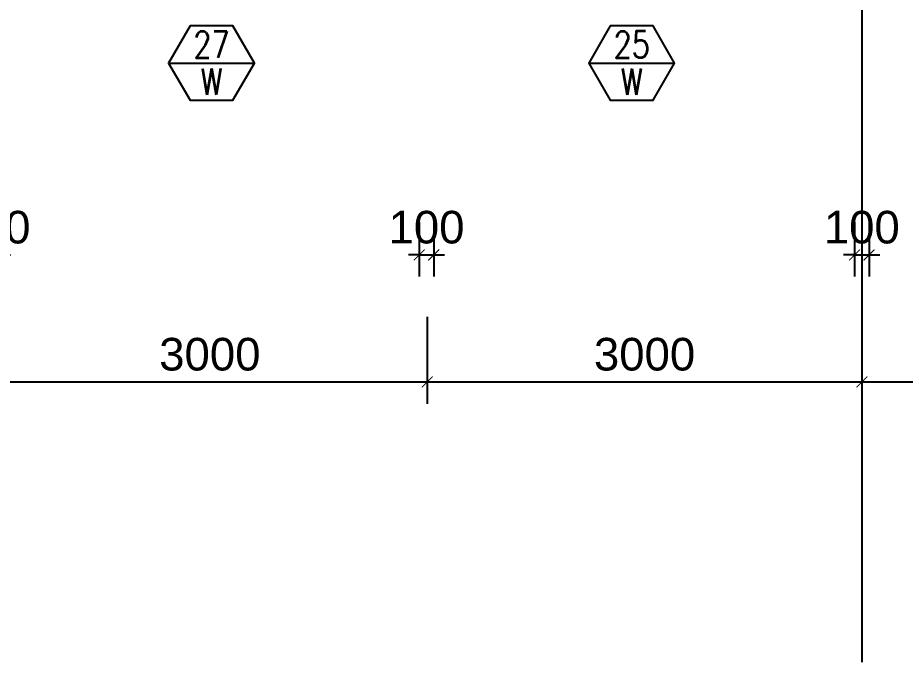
# Model space of a CAD drawing. Header units: millimetres. Extents: x -1214 to 71105, y 7230 to 56309.
# Drawn here: x 31175 to 37300, y 15000 to 19444 of the extents above; entities that cross this region are included whole.
import ezdxf
from ezdxf.enums import TextEntityAlignment as Align

# ---------------------------------------------------------------- set-up
doc = ezdxf.new("R2010")
doc.units = ezdxf.units.MM
doc.header["$MEASUREMENT"] = 0
doc.linetypes.add('CENTERX2', pattern=[101.6, 63.5, -12.7, 12.7, -12.7])
doc.layers.get('0').update_dxf_attribs({"color": 8})
doc.layers.get('Defpoints').update_dxf_attribs({"color": 8})
for name, color, linetype in [('GBP Dim', 8, 'Continuous'), ('grid', 8, 'CENTERX2'), ('WALL-NEW', 8, 'Continuous'), ('Window Mark', 8, 'Continuous')]:
    doc.layers.add(name, color=color, linetype=linetype)
doc.styles.add('BH', font='arial.ttf')
doc.styles.add('ROMANS', font='romans.shx')
doc.dimstyles.new('200 GBP', dxfattribs={"dimscale": 1.5, "dimtxt": 150, "dimasz": 50, "dimexe": 100, "dimexo": 50, "dimgap": 50, "dimtad": 1, "dimdec": 0, "dimzin": 0, "dimdsep": 46, "dimtxsty": 'BH', "dimblk": 'ARCHTICK', "dimcen": 0.09, "dimdle": 100, "dimclrd": 9, "dimclre": 9, "dimclrt": 1, "dimadec": 0, "dimazin": 0, "dimtfac": 1, "dimtdec": 0, "dimtix": 1, "dimtmove": 2, "dimatfit": 3, "dimldrblk": 'ARCHTICK', "dimfxl": 300, "dimfxlon": 1, "dimtolj": 1, "dimtzin": 0, "dimarcsym": 0})

# ---------------------------------------------------------------- blocks, each defined once
blk = doc.blocks.new('A$C65CE4B9A')
at = {"layer": 'grid', "ltscale": 200}
blk.add_line((-32000, 10500), (-32000, -20450), dxfattribs=at)
blk = doc.blocks.new('_ArchTick')
at = {"color": 0, "const_width": 0.1}
blk.add_lwpolyline([(0.5, 0.5), (-0.5, -0.5)], dxfattribs=at)
blk = doc.blocks.new('*D148')
at = {"layer": 'Defpoints', "color": 0, "transparency": 16777216}
for p in [(31000.9, 18955, 0), (34000.9, 18955, 0), (34000.9, 16932.5)]:
    blk.add_point(p, dxfattribs=at)
at = {"layer": 'GBP Dim', "color": 9, "lineweight": -2, "transparency": 16777216}
for p, q in [((31000.9, 17382.5), (31000.9, 16782.5)), ((34000.9, 17382.5), (34000.9, 16782.5)), ((30850.9, 16932.5), (34150.9, 16932.5))]:
    blk.add_line(p, q, dxfattribs=at)
at = {"layer": 'GBP Dim', "color": 9, "lineweight": -2, "transparency": 16777216, "xscale": 75, "yscale": 75, "zscale": 75, "rotation": 180}
blk.add_blockref('_ArchTick', (31000.9, 16932.5), dxfattribs=at)
at = {"layer": 'GBP Dim', "color": 9, "lineweight": -2, "transparency": 16777216, "xscale": 75, "yscale": 75, "zscale": 75}
blk.add_blockref('_ArchTick', (34000.9, 16932.5), dxfattribs=at)
at = {"layer": 'GBP Dim', "transparency": 16777216, "insert": (32500.9, 17122.5), "char_height": 225, "attachment_point": 5, "style": 'BH'}
blk.add_mtext('\\A1;3000', dxfattribs=at)
blk = doc.blocks.new('*D149')
at = {"layer": 'Defpoints', "color": 0, "transparency": 16777216}
for p in [(34000.9, 18955, 0), (37000.9, 18955.2, 0), (37000.9, 16932.5)]:
    blk.add_point(p, dxfattribs=at)
at = {"layer": 'GBP Dim', "color": 9, "lineweight": -2, "transparency": 16777216}
for p, q in [((34000.9, 17382.5), (34000.9, 16782.5)), ((37000.9, 17382.5), (37000.9, 16782.5)), ((33850.9, 16932.5), (37150.9, 16932.5))]:
    blk.add_line(p, q, dxfattribs=at)
at = {"layer": 'GBP Dim', "color": 9, "lineweight": -2, "transparency": 16777216, "xscale": 75, "yscale": 75, "zscale": 75, "rotation": 180}
blk.add_blockref('_ArchTick', (34000.9, 16932.5), dxfattribs=at)
at = {"layer": 'GBP Dim', "color": 9, "lineweight": -2, "transparency": 16777216, "xscale": 75, "yscale": 75, "zscale": 75}
blk.add_blockref('_ArchTick', (37000.9, 16932.5), dxfattribs=at)
at = {"layer": 'GBP Dim', "transparency": 16777216, "insert": (35500.9, 17122.5), "char_height": 225, "attachment_point": 5, "style": 'BH'}
blk.add_mtext('\\A1;3000', dxfattribs=at)
blk = doc.blocks.new('*D150')
at = {"layer": 'Defpoints', "color": 0, "transparency": 16777216}
for p in [(37000.9, 18955.2, 0), (40001.3, 18955.2), (40001.3, 16932.5)]:
    blk.add_point(p, dxfattribs=at)
at = {"layer": 'GBP Dim', "color": 9, "lineweight": -2, "transparency": 16777216}
for p, q in [((37000.9, 17382.5), (37000.9, 16782.5)), ((40001.3, 17382.5), (40001.3, 16782.5)), ((36850.9, 16932.5), (40151.3, 16932.5))]:
    blk.add_line(p, q, dxfattribs=at)
at = {"layer": 'GBP Dim', "color": 9, "lineweight": -2, "transparency": 16777216, "xscale": 75, "yscale": 75, "zscale": 75, "rotation": 180}
blk.add_blockref('_ArchTick', (37000.9, 16932.5), dxfattribs=at)
at = {"layer": 'GBP Dim', "color": 9, "lineweight": -2, "transparency": 16777216, "xscale": 75, "yscale": 75, "zscale": 75}
blk.add_blockref('_ArchTick', (40001.3, 16932.5), dxfattribs=at)
at = {"layer": 'GBP Dim', "transparency": 16777216, "insert": (38501.1, 17122.5), "char_height": 225, "attachment_point": 5, "style": 'BH'}
blk.add_mtext('\\A1;3000', dxfattribs=at)
blk = doc.blocks.new('MISCWINDOWS')
blk.add_line((-4.041, 0), (4.041, 0))
blk.add_lwpolyline([(-2.021, 3.5), (-4.041, 0), (-2.021, -3.5), (2.021, -3.5), (4.041, 0), (2.021, 3.5)], close=True)
at = {"style": 'BH'}
for tag, p in [('MARK_NUMBER', (0, 1.75)), ('DWG_NUMBER', (0, -1.75))]:
    blk.add_attdef(tag, text='', height=2.5, dxfattribs=at).set_placement(p, align=Align.MIDDLE_CENTER)
blk = doc.blocks.new('*D199')
at = {"layer": 'Defpoints', "color": 0, "transparency": 16777216}
for p in [(36950, 18837.1, 0), (37050, 18858.1), (37050, 17808.8)]:
    blk.add_point(p, dxfattribs=at)
at = {"layer": 'GBP Dim', "color": 9, "lineweight": -2, "transparency": 16777216}
for p, q in [((36950, 18033.8), (36950, 17658.8)), ((37050, 18033.8), (37050, 17658.8)), ((36950, 17808.8), (36875, 17808.8)), ((36950, 17808.8), (37050, 17808.8)), ((37050, 17808.8), (37125, 17808.8))]:
    blk.add_line(p, q, dxfattribs=at)
at = {"layer": 'GBP Dim', "color": 9, "lineweight": -2, "transparency": 16777216, "xscale": 75, "yscale": 75, "zscale": 75}
blk.add_blockref('_ArchTick', (36950, 17808.8), dxfattribs=at)
at = {"layer": 'GBP Dim', "color": 9, "lineweight": -2, "transparency": 16777216, "xscale": 75, "yscale": 75, "zscale": 75, "rotation": 180}
blk.add_blockref('_ArchTick', (37050, 17808.8), dxfattribs=at)
at = {"layer": 'GBP Dim', "transparency": 16777216, "insert": (37000, 17998.7), "char_height": 225, "attachment_point": 5, "style": 'BH'}
blk.add_mtext('\\A1;100', dxfattribs=at)
blk = doc.blocks.new('*D200')
at = {"layer": 'Defpoints', "color": 0, "transparency": 16777216}
for p in [(33946.1, 18837.1, 0), (34046.1, 18858.1), (34046.1, 17808.8)]:
    blk.add_point(p, dxfattribs=at)
at = {"layer": 'GBP Dim', "color": 9, "lineweight": -2, "transparency": 16777216}
for p, q in [((33946.1, 18033.8), (33946.1, 17658.8)), ((34046.1, 18033.8), (34046.1, 17658.8)), ((33946.1, 17808.8), (33871.1, 17808.8)), ((33946.1, 17808.8), (34046.1, 17808.8)), ((34046.1, 17808.8), (34121.1, 17808.8))]:
    blk.add_line(p, q, dxfattribs=at)
at = {"layer": 'GBP Dim', "color": 9, "lineweight": -2, "transparency": 16777216, "xscale": 75, "yscale": 75, "zscale": 75}
blk.add_blockref('_ArchTick', (33946.1, 17808.8), dxfattribs=at)
at = {"layer": 'GBP Dim', "color": 9, "lineweight": -2, "transparency": 16777216, "xscale": 75, "yscale": 75, "zscale": 75, "rotation": 180}
blk.add_blockref('_ArchTick', (34046.1, 17808.8), dxfattribs=at)
at = {"layer": 'GBP Dim', "transparency": 16777216, "insert": (33996.1, 17998.7), "char_height": 225, "attachment_point": 5, "style": 'BH'}
blk.add_mtext('\\A1;100', dxfattribs=at)
blk = doc.blocks.new('*D201')
at = {"layer": 'Defpoints', "color": 0, "transparency": 16777216}
for p in [(30950.9, 18837.1, 0), (31050.9, 18858.1), (31050.9, 17808.8)]:
    blk.add_point(p, dxfattribs=at)
at = {"layer": 'GBP Dim', "color": 9, "lineweight": -2, "transparency": 16777216}
for p, q in [((30950.9, 18033.8), (30950.9, 17658.8)), ((31050.9, 18033.8), (31050.9, 17658.8)), ((30950.9, 17808.8), (30875.9, 17808.8)), ((30950.9, 17808.8), (31050.9, 17808.8)), ((31050.9, 17808.8), (31125.9, 17808.8))]:
    blk.add_line(p, q, dxfattribs=at)
at = {"layer": 'GBP Dim', "color": 9, "lineweight": -2, "transparency": 16777216, "xscale": 75, "yscale": 75, "zscale": 75}
blk.add_blockref('_ArchTick', (30950.9, 17808.8), dxfattribs=at)
at = {"layer": 'GBP Dim', "color": 9, "lineweight": -2, "transparency": 16777216, "xscale": 75, "yscale": 75, "zscale": 75, "rotation": 180}
blk.add_blockref('_ArchTick', (31050.9, 17808.8), dxfattribs=at)
at = {"layer": 'GBP Dim', "transparency": 16777216, "insert": (31000.9, 17998.7), "char_height": 225, "attachment_point": 5, "style": 'BH'}
blk.add_mtext('\\A1;100', dxfattribs=at)

msp = doc.modelspace()

# ---------------------------------------------------------------- block references
at = {"layer": 'WALL-NEW'}
msp.add_blockref('A$C65CE4B9A', (69000, 35449.9), dxfattribs=at)
at = {"layer": 'Window Mark'}
ref = msp.add_blockref('MISCWINDOWS', (32512.5, 19132, 0), dxfattribs=dict(at, xscale=73.25, yscale=73.25, zscale=73.25))
ref.add_attrib('MARK_NUMBER', '27', dxfattribs={"layer": '0', "height": 183.12, "style": 'ROMANS', "width": 0.8}).set_placement((32512.5, 19260.2, 0), align=Align.MIDDLE_CENTER)
ref.add_attrib('DWG_NUMBER', 'W', dxfattribs={"layer": '0', "height": 183.1, "style": 'ROMANS', "width": 0.8}).set_placement((32512.5, 19003.8, 0), align=Align.MIDDLE_CENTER)
ref = msp.add_blockref('MISCWINDOWS', (35412.5, 19132), dxfattribs=dict(at, xscale=73.25, yscale=73.25, zscale=73.25))
ref.add_attrib('MARK_NUMBER', '25', dxfattribs={"layer": '0', "height": 183.12, "style": 'ROMANS', "width": 0.8}).set_placement((35412.5, 19260.2), align=Align.MIDDLE_CENTER)
ref.add_attrib('DWG_NUMBER', 'W', dxfattribs={"layer": '0', "height": 183.1, "style": 'ROMANS', "width": 0.8}).set_placement((35412.5, 19003.8), align=Align.MIDDLE_CENTER)

# ---------------------------------------------------------------- dimensions: what is measured, and where the dimension line sits
at = {"layer": 'GBP Dim'}
for base, p1, p2, picture, middle in [((34000.9, 16932.5), (31000.9, 18955, 0), (34000.9, 18955, 0), '*D148', (32500.9, 17122.5)), ((37000.9, 16932.5), (34000.9, 18955, 0), (37000.9, 18955.2, 0), '*D149', (35500.9, 17122.5)), ((40001.3, 16932.5), (37000.9, 18955.2, 0), (40001.3, 18955.2), '*D150', (38501.1, 17122.5))]:
    dim = msp.add_linear_dim(base=base, p1=p1, p2=p2, dimstyle='200 GBP', override={"dimclrt": 256, "dimfxl": 300, "dimfxlon": 1}, dxfattribs=at)
    dim.commit()
    dim.dimension.update_dxf_attribs({"geometry": picture, "text_midpoint": middle})
for base, p1, p2, picture, middle in [((31050.9, 17808.8), (30950.9, 18837.1, 0), (31050.9, 18858.1), '*D201', (31000.9, 17998.7)), ((34046.1, 17808.8), (33946.1, 18837.1, 0), (34046.1, 18858.1), '*D200', (33996.1, 17998.7)), ((37050, 17808.8), (36950, 18837.1, 0), (37050, 18858.1), '*D199', (37000, 17998.7))]:
    dim = msp.add_linear_dim(base=base, p1=p1, p2=p2, dimstyle='200 GBP', override={"dimclrt": 256, "dimfxl": 150}, dxfattribs=at)
    dim.commit()
    dim.dimension.update_dxf_attribs({"geometry": picture, "text_midpoint": middle, "dimtype": 160})

doc.saveas('drawing.dxf')
